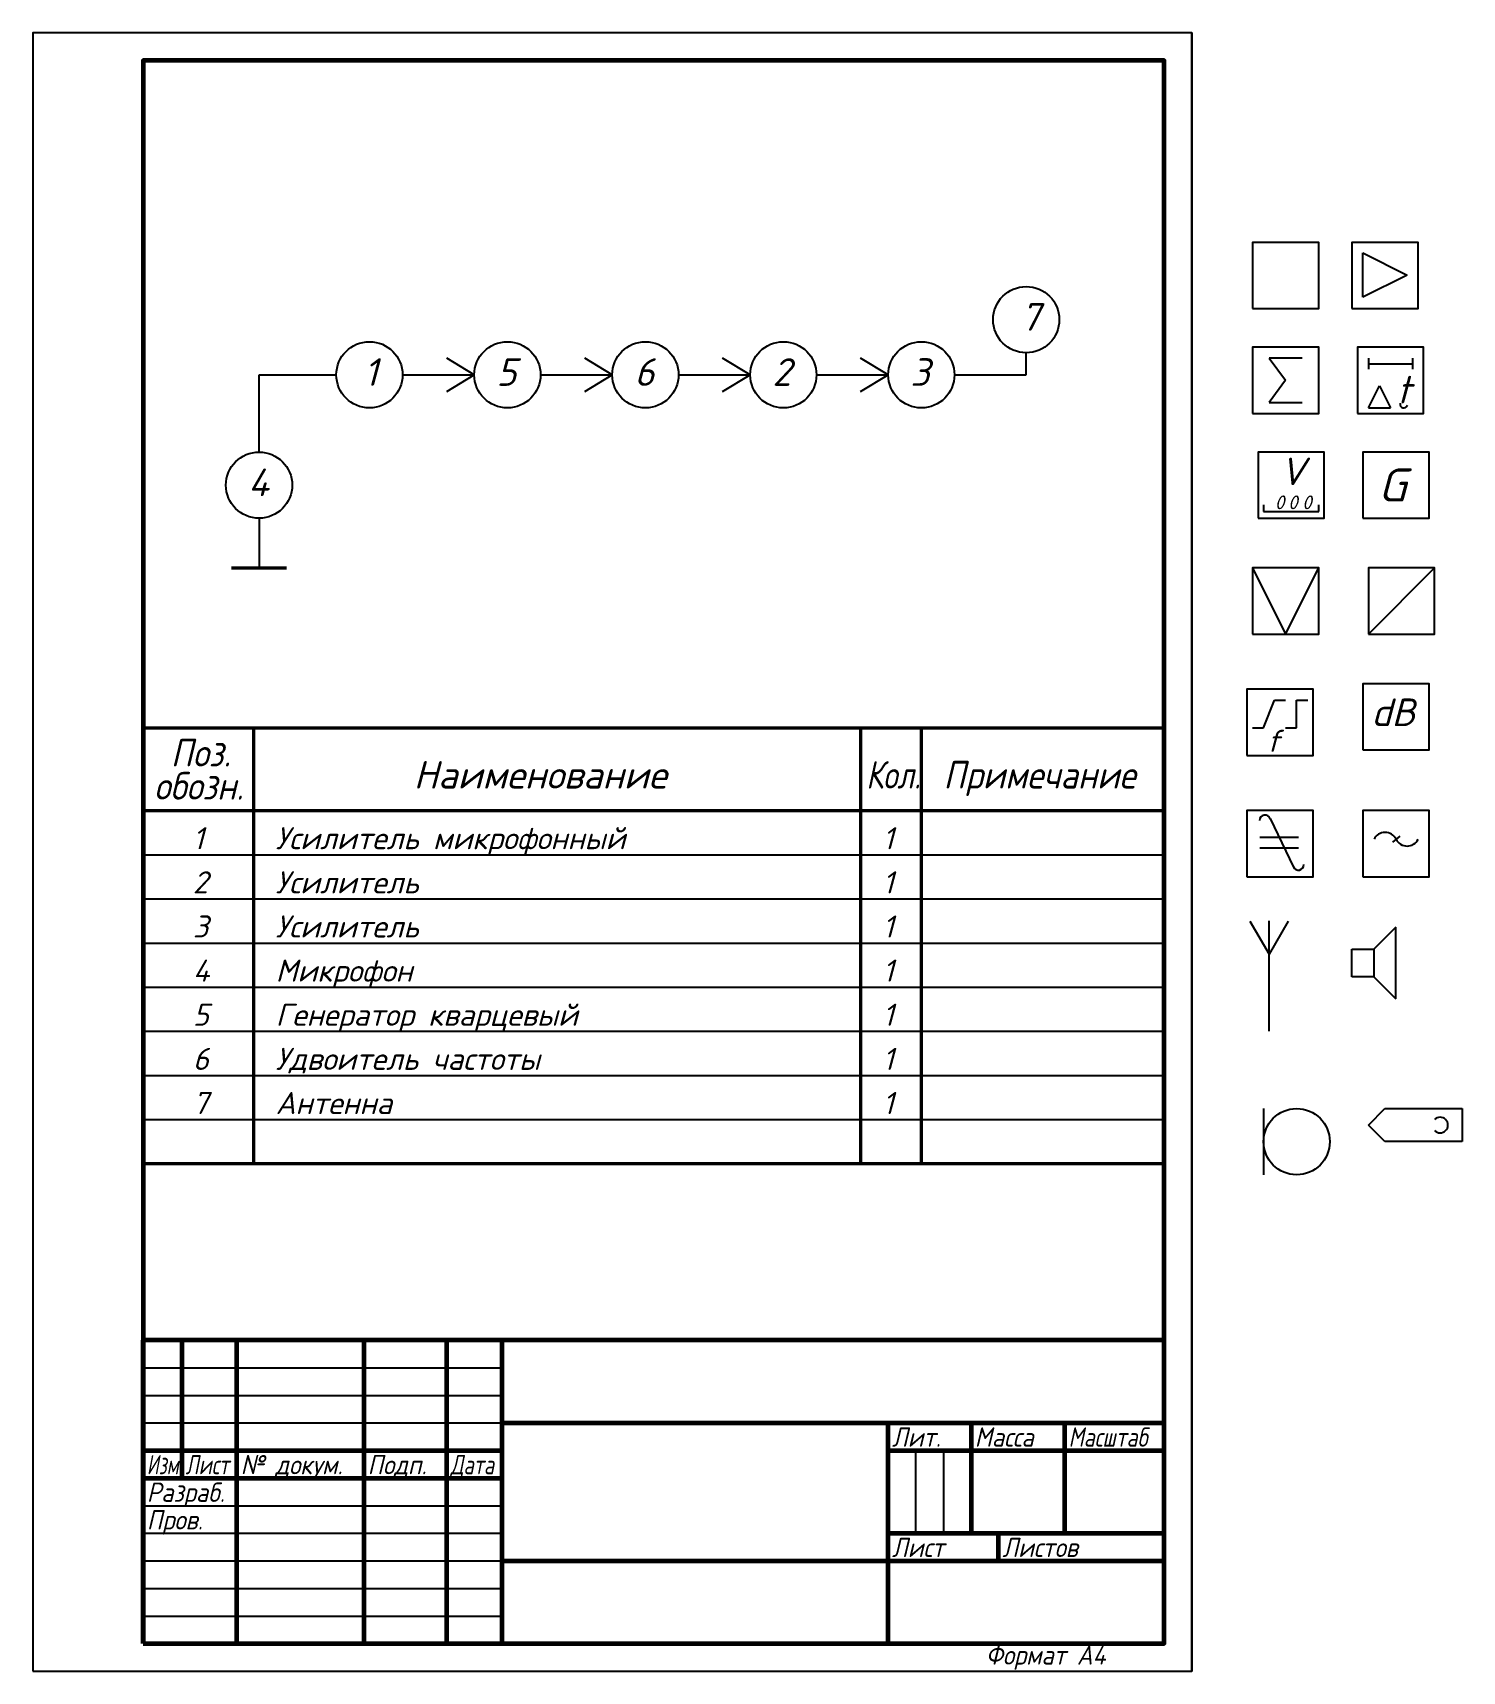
# Model space of a CAD drawing. Header units: millimetres. Extents: x 0 to 259, y 0 to 297.
import ezdxf

# ---------------------------------------------------------------- set-up
doc = ezdxf.new("R2010")
doc.units = ezdxf.units.MM
doc.header["$LTSCALE"] = 0.5
doc.layers.get('Defpoints').update_dxf_attribs({"color": 5})
doc.styles.get("Standard").update_dxf_attribs({"font": 'isocpeui.ttf', "width": 0.9})

# ---------------------------------------------------------------- blocks, each defined once
blk = doc.blocks.new('Ugo1')
at = {"lineweight": -3}
blk.add_lwpolyline([(0, -6), (12, -6), (12, 6), (0, 6)], close=True, dxfattribs=at)
blk = doc.blocks.new('Ugo2')
at = {"lineweight": -3}
for p, q in [((2, -3.91), (2, 4.09)), ((2, 4.09), (10, 0.09)), ((10, 0.09), (2, -3.91))]:
    blk.add_line(p, q, dxfattribs=at)
blk.add_lwpolyline([(0, -6), (12, -6), (12, 6), (0, 6)], close=True, dxfattribs=at)
blk = doc.blocks.new('Ugo3')
at = {"lineweight": -3}
for p, q in [((9, 4), (3, 4)), ((3, 4), (6, 0)), ((6, 0), (3, -4)), ((3, -4), (9, -4))]:
    blk.add_line(p, q, dxfattribs=at)
blk.add_lwpolyline([(0, -6), (12, -6), (12, 6), (0, 6)], close=True, dxfattribs=at)
blk = doc.blocks.new('Ugo4')
at = {"lineweight": -3}
for p, q in [((2, 4), (2, 2)), ((2, 3), (10, 3)), ((10, 4), (10, 2)), ((2, -5), (4, -1)), ((4, -1), (6, -5)), ((2, -5), (6, -5))]:
    blk.add_line(p, q, dxfattribs=at)
blk.add_lwpolyline([(0, -6), (12, -6), (12, 6), (0, 6)], close=True, dxfattribs=at)
blk.add_arc((8.42, -4.29), 0.696, 170.1237, 339.9969, dxfattribs=at)
blk.add_text('t', height=5, dxfattribs=at).set_placement((7.18, -4.18))
blk = doc.blocks.new('Ugo5')
at = {"lineweight": -3}
for p, q in [((1, -3.59), (1, -4.78)), ((1, -4.78), (11, -4.78)), ((11, -4.78), (11, -3.59))]:
    blk.add_line(p, q, dxfattribs=at)
blk.add_lwpolyline([(0, -6), (12, -6), (12, 6), (0, 6)], close=True, dxfattribs=at)
for s, height, p in [('V', 5, (4, 0)), ('0', 2.5, (3.05, -4.37)), ('0', 2.5, (5.46, -4.37)), ('0', 2.5, (8, -4.37))]:
    blk.add_text(s, height=height, dxfattribs=at).set_placement(p)
blk = doc.blocks.new('Ugo6')
at = {"lineweight": -3}
blk.add_lwpolyline([(0, -6), (12, -6), (12, 6), (0, 6)], close=True, dxfattribs=at)
blk.add_text('G', height=6, dxfattribs=at).set_placement((2.78, -2.98))
blk = doc.blocks.new('Ugo7')
at = {"lineweight": -3}
for p, q in [((0, 6), (6, -6)), ((6, -6), (12, 6))]:
    blk.add_line(p, q, dxfattribs=at)
blk.add_lwpolyline([(0, -6), (12, -6), (12, 6), (0, 6)], close=True, dxfattribs=at)
blk = doc.blocks.new('Ugo8')
at = {"lineweight": -3}
blk.add_line((0, -6), (12, 6), dxfattribs=at)
blk.add_lwpolyline([(0, -6), (12, -6), (12, 6), (0, 6)], close=True, dxfattribs=at)
blk = doc.blocks.new('Ugo9')
at = {"lineweight": -3}
for p, q in [((3, -1), (5, 4)), ((5, 4), (7, 4)), ((9, -1), (9, 4)), ((9, 4), (11, 4)), ((1, -1), (3, -1)), ((7, -1), (9, -1))]:
    blk.add_line(p, q, dxfattribs=at)
blk.add_lwpolyline([(0, -6), (12, -6), (12, 6), (0, 6)], close=True, dxfattribs=at)
blk.add_text('f', height=4, dxfattribs=at).set_placement((3.54, -5.35))
blk = doc.blocks.new('Ugo10')
at = {"lineweight": -3}
blk.add_lwpolyline([(0, -6), (12, -6), (12, 6), (0, 6)], close=True, dxfattribs=at)
blk.add_text('dB', height=5, dxfattribs=at).set_placement((1.52, -1.67))
blk = doc.blocks.new('Ugo11')
at = {"lineweight": -3}
for p, q in [((4.19, 4.59), (8.41, -4.23)), ((2.31, 1.21), (9.31, 1.21)), ((9.31, -0.79), (2.31, -0.79))]:
    blk.add_line(p, q, dxfattribs=at)
blk.add_lwpolyline([(0, -6), (12, -6), (12, 6), (0, 6)], close=True, dxfattribs=at)
for centre, start, end in [((3.27, 4.21), 19.1958, 180), ((9.31, -3.79), 205.3566, 0)]:
    blk.add_arc(centre, 1, start, end, dxfattribs=at)
blk = doc.blocks.new('Ugo12')
at = {"lineweight": -3}
blk.add_line((6.71, 1.37), (5.35, 0.31), dxfattribs=at)
blk.add_lwpolyline([(0, -6), (12, -6), (12, 6), (0, 6)], close=True, dxfattribs=at)
for centre, start, end in [((4.02, -0.19), 26.5651, 153.4349), ((8.02, 1.81), 206.5651, 333.4349)]:
    blk.add_arc(centre, 2.24, start, end, dxfattribs=at)
blk = doc.blocks.new('Ugo13')
at = {"lineweight": -3}
for p, q in [((-3.46, 19.99), (0, 14)), ((0, 0), (0, 20)), ((3.44, 19.96), (0, 14))]:
    blk.add_line(p, q, dxfattribs=at)
blk = doc.blocks.new('Ugo14')
at = {"lineweight": -3}
for p, q in [((8, 6.86), (4, 2.86)), ((8, -6.14), (8, 6.86)), ((0, -2.14), (0, 2.86)), ((0, 2.86), (4, 2.86)), ((4, 2.86), (4, -2.14)), ((4, -2.14), (0, -2.14)), ((4, -2.14), (8, -6.14))]:
    blk.add_line(p, q, dxfattribs=at)
blk = doc.blocks.new('Ugo15')
at = {"lineweight": -3}
blk.add_line((0, 6), (0, -6), dxfattribs=at)
blk.add_circle((6, 0), 6, dxfattribs=at)
blk = doc.blocks.new('Ugo16')
at = {"lineweight": -3}
for p, q in [((-17, 0), (-14, 3)), ((-14, 3), (0, 3)), ((0, 3), (0, -3)), ((-14, -3), (-17, 0)), ((0, -3), (-14, -3))]:
    blk.add_line(p, q, dxfattribs=at)
blk.add_arc((-4, 0), 1.41, 225, 135, dxfattribs=at)

msp = doc.modelspace()

# ---------------------------------------------------------------- linework, layer by layer
for p, q in [((210, 297), (210, 0)), ((80, 235), (75, 238)), ((105, 235), (100, 238)), ((130, 235), (125, 238)), ((155, 235), (150, 238)), ((180, 235), (180, 239)), ((41, 221), (41, 235)), ((41, 235), (55, 235)), ((67, 235), (80, 235)), ((75, 232), (80, 235)), ((92, 235), (105, 235)), ((100, 232), (105, 235)), ((117, 235), (130, 235)), ((125, 232), (130, 235)), ((142, 235), (155, 235)), ((150, 232), (155, 235)), ((167, 235), (180, 235)), ((41, 209), (41, 200)), ((20, 148), (205, 148)), ((20, 140), (205, 140)), ((20, 132), (205, 132)), ((20, 124), (205, 124)), ((20, 116), (205, 116)), ((20, 108), (205, 108))]:
    msp.add_line(p, q)
at = {"lineweight": -3}
msp.add_line((20, 100), (205, 100), dxfattribs=at)
at = {"color": 7, "linetype": 'Continuous', "lineweight": 60}
for p, q in [((205, 60), (20, 60)), ((20, 5), (20, 60)), ((27, 60), (27, 35)), ((37, 5), (37, 60)), ((60, 60), (60, 5)), ((75, 5), (75, 60)), ((85, 60), (85, 5)), ((85, 45), (205, 45)), ((155, 5), (155, 45)), ((170, 45), (170, 25)), ((187, 25), (187, 45)), ((20, 40), (85, 40)), ((155, 40), (205, 40)), ((20, 35), (85, 35)), ((155, 25), (205, 25)), ((175, 20), (175, 25)), ((85, 20), (205, 20))]:
    msp.add_line(p, q, dxfattribs=at)
at = {"color": 7, "linetype": 'Continuous', "lineweight": -3}
for p, q in [((20, 55), (85, 55)), ((20, 50), (85, 50)), ((20, 45), (85, 45)), ((160, 25), (160, 40)), ((165, 40), (165, 25)), ((20, 30), (85, 30)), ((20, 25), (85, 25)), ((20, 20), (85, 20)), ((20, 15), (85, 15)), ((20, 10), (85, 10))]:
    msp.add_line(p, q, dxfattribs=at)
at = {"color": 7, "linetype": 'Continuous'}
msp.add_line((155, 45), (155, 40), dxfattribs=at)
at = {"color": 7, "linetype": 'Continuous', "lineweight": 60}
msp.add_lwpolyline([(20, 5), (205, 5), (205, 292), (20, 292)], close=True, dxfattribs=at)
at = {"const_width": 0.6}
for points in [[(36, 200), (46, 200)], [(20, 171), (205, 171)], [(40, 171), (40, 92)], [(150, 171), (150, 92)], [(161, 171), (161, 92)], [(20, 156), (205, 156)], [(20, 92), (205, 92)]]:
    msp.add_lwpolyline(points, dxfattribs=at)
for centre in [(180, 245), (61, 235), (86, 235), (111, 235), (136, 235), (161, 235), (41, 215)]:
    msp.add_circle(centre, 6)
at = {"layer": 'Defpoints'}
msp.add_lwpolyline([(0, 0), (210, 0), (210, 297), (0, 297)], close=True, dxfattribs=at)

# ---------------------------------------------------------------- block references
for name, p in [('Ugo1', (221, 253)), ('Ugo2', (239, 253)), ('Ugo3', (221, 234)), ('Ugo4', (240, 234)), ('Ugo5', (222, 215)), ('Ugo6', (241, 215)), ('Ugo7', (221, 194)), ('Ugo8', (242, 194)), ('Ugo10', (241, 173)), ('Ugo9', (220, 172)), ('Ugo11', (220, 150)), ('Ugo12', (241, 150)), ('Ugo13', (224, 116)), ('Ugo14', (239, 128)), ('Ugo15', (223, 96)), ('Ugo16', (259, 99))]:
    msp.add_blockref(name, p)

# ---------------------------------------------------------------- texts
at = {"lineweight": -3}
for s, height, p in [('7', 5, (179, 243)), ('1', 5, (60, 233)), ('5', 5, (84, 233)), ('6', 5, (109, 233)), ('2', 5, (134, 233)), ('3', 5, (159, 233)), ('4', 5, (39, 213)), ('Наименование', 5, (69, 160)), ('1', 4, (29, 149)), ('Усилитель микрофонный', 4, (44, 149)), ('1', 4, (154, 149)), ('2', 4, (29, 141)), ('Усилитель', 4, (44, 141)), ('1', 4, (154, 141)), ('3', 4, (29, 133)), ('Усилитель', 4, (44, 133)), ('1', 4, (154, 133)), ('4', 4, (29, 125)), ('Микрофон', 4, (44, 125)), ('1', 4, (154, 125)), ('5', 4, (29, 117)), ('Генератор кварцевый', 4, (44, 117)), ('1', 4, (154, 117)), ('6', 4, (29, 109)), ('Удвоитель частоты', 4, (44, 109)), ('1', 4, (154, 109)), ('7', 4, (29, 101)), ('Антенна', 4, (44, 101)), ('1', 4, (154, 101))]:
    msp.add_text(s, height=height, dxfattribs=at).set_placement(p)
for s, width, p in [('Поз.', 0.9, (25, 164)), ('Кол.', 0.8, (151, 160)), ('Примечание', 0.9, (165, 160)), ('обозн.', 0.9, (22, 158))]:
    msp.add_text(s, height=5, dxfattribs=dict(at, width=width)).set_placement(p)
at = {"color": 7, "linetype": 'Continuous', "lineweight": -3}
for s, width, p in [('Лит.', 0.9, (155.67, 40.7)), ('Масса', 0.9, (170.67, 40.7)), ('Масштаб', 0.8, (187.67, 40.7)), ('Изм.', 0.7, (20.67, 35.7)), ('Лист', 0.75, (27.67, 35.7)), ('№ докум.', 0.9, (37.67, 35.7)), ('Подп.', 0.9, (60.67, 35.7)), ('Дата', 0.75, (75.67, 35.7)), ('Разраб.', 0.9, (20.67, 30.7)), ('Пров.', 0.9, (20.67, 25.7)), ('Лист', 0.9, (155.67, 20.7)), ('Листов', 0.9, (175.67, 20.7))]:
    msp.add_text(s, height=3.5, dxfattribs=dict(at, width=width)).set_placement(p)
at = {"color": 7, "linetype": 'Continuous', "lineweight": 70, "width": 0.9}
msp.add_text('Формат А4', height=3.5, dxfattribs=at).set_placement((172.66, 1.2))

doc.saveas('drawing.dxf')
